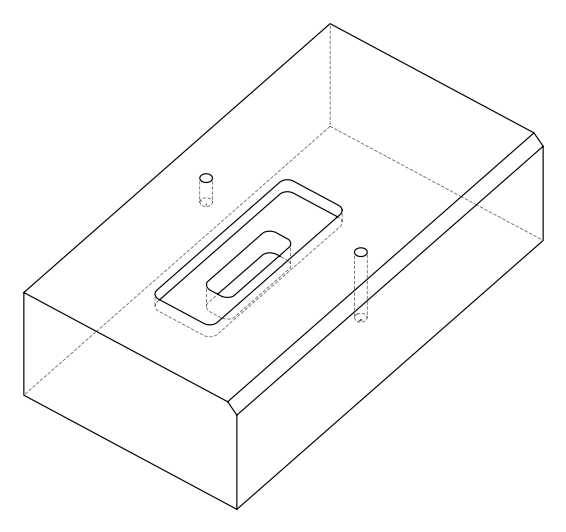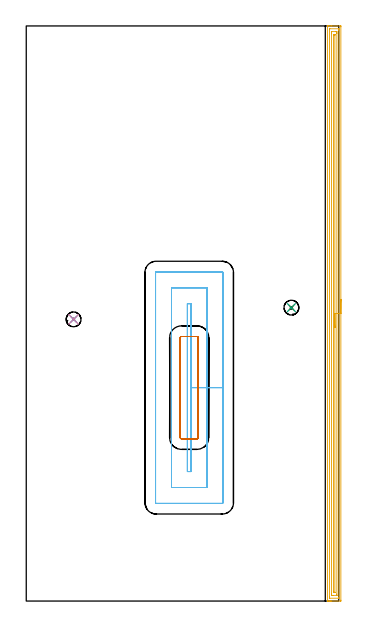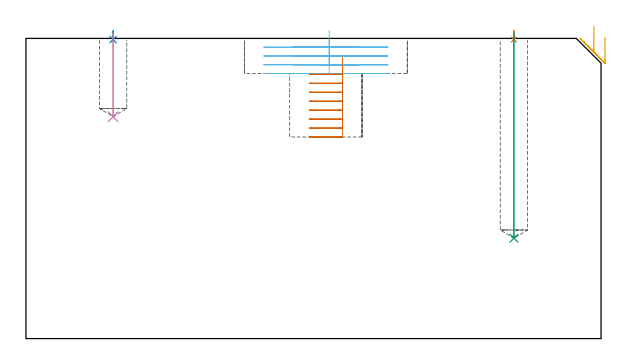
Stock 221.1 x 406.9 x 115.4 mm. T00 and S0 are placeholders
(PLAN: 7 operations, 3 tool changes, 25.8 min)
(1 SPOT_DRILL | STEP1POCKET | NXT0321_9005460120000 | 0.03 min | 1 mm3)
(2 SPOT_DRILL_1 | STEP1POCKET_1 | NXT0321_9005460120000 | 0.03 min | 1 mm3)
(3 DRILL_BLIND_HOLE_INTO_CENTER | STEP1POCKET | UGT0301_500 | 0.32 min | 6437 mm3)
(4 DRILL_BLIND_HOLE_INTO_CENTER_1 | STEP1POCKET_1 | UGT0301_500 | 0.13 min | 2413 mm3)
(5 AREA_MILL | FG_CHAMFER_SURFACE | UGT0205_001 | 13.22 min | 18346 mm3)
(6 MILL_RECTANGULAR_POCKET | POCKET_RECTANGULAR_STRAIGHT | UGT0201_133 | Follow Part, ap 3.75, ae 75% | 8.58 min | 150433 mm3)
(7 MILL_RECTANGULAR_POCKET_1 | POCKET_RECTANGULAR_STRAIGHT_1 | UGT0201_133 | Follow Part, ap 3.75, ae 75% | 3.54 min | 57801 mm3)
(TOOL NXT0321_9005460120000 | NC Spot Drill, 142deg, 12mm, Carbide, Uncoated | D12 PA142 FL30 Z2)
(TOOL UGT0301_500 | Carbide Drill 10.5 mm | D10.5 PA118 FL87 Z2)
(TOOL UGT0205_001 | Chamfer Mill 20 x 3 x 45 deg. | D20 FL50 Z2)
(TOOL UGT0201_133 | Carbide End Mill 15.0 | D15 FL30 Z4)
(OP 1 SPOT_DRILL)
G17 G21 G94 G90
T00 M6
G54
G17 G0 G90 X187.6 Y207.6 S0 M3
G43 Z125.4 H0
G94 G81 G98 Z114.948 F250. R118.4
G80
M5
M2
(OP 2 SPOT_DRILL_1)
G17 G21 G94 G90
T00 M6
G54
G17 G0 G90 X33.5 Y199.3 S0 M3
G43 Z125.4 H0
G94 G81 G98 Z114.948 F250. R118.4
G80
M5
M2
(OP 3 DRILL_BLIND_HOLE_INTO_CENTER)
G17 G21 G94 G90
T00 M6
G54
G17 G0 G90 X187.6 Y207.6 S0 M3
G43 Z125.4 H0
G94 G81 G98 Z38.6 F250. R117.4
G80
M5
M2
(OP 4 DRILL_BLIND_HOLE_INTO_CENTER_1)
G17 G21 G94 G90
T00 M6
G54
G17 G0 G90 X33.5 Y199.3 S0 M3
G43 Z125.4 H0
G94 G81 G98 Z85.3 F250. R117.4
G80
M5
M2
(OP 5 AREA_MILL)
G17 G21 G94 G90
T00 M6
G54
G17 G0 G90 X222.6 Y213.45 S1061 M3
G43 Z125.4 H0
Z115.9
G94 G1 Y213.412 Z115.028 F250.
Y213.298 Z114.164
Y213.109 Z113.312
Y212.847 Z112.48
Y212.513 Z111.674
Y212.11 Z110.9
Y211.642 Z110.164
Y211.11 Z109.472
Y210.521 Z108.829
Y209.878 Z108.24
Y209.186 Z107.708
Y208.45 Z107.24
Y207.676 Z106.837
Y206.87 Z106.503
Y206.038 Z106.241
Y205.187 Z106.052
Y204.322 Z105.938
Y203.45 Z105.9
Y0.62
X222.595 Y0.101 Z105.903
X222.592 Y0.01 Z105.906
X222.496 Y0. Z106.001
X216.099 Z112.396
X215.563 Z112.934
X215.223 Z113.273
X214.687 Z113.809
X214.347 Z114.148
X213.666 Z114.833
X213.389 Z115.111
X213.244 Z115.248
X213.216 Y0.001 Z115.276
X213.103 Y0.01 Z115.388
X213.1 Y0.174 Z115.4
Y406.726
X213.102 Y406.89 Z115.388
X213.242 Y406.897 Z115.25
X213.389 Y406.9 Z115.111
X213.666 Z114.833
X214.347 Z114.148
X215.563 Z112.934
X216.099 Z112.396
X222.229 Z106.269
X222.499 Y406.897 Z105.998
X222.592 Y406.89 Z105.906
X222.599 Y406.795 Z105.899
X222.6 Y406.28 Z105.9
Y203.45
X221.186 Z107.314
X221.185 Y2.578 Z107.315
X221.184 Y2.407 Z107.316
X221.18 Y2.047 Z107.32
X221.179 Y2.011 Z107.321
X221.116 Y2.007 Z107.384
X221.01 Y2.003 Z107.49
X220.876 Y2. Z107.624
X214.746 Y2.001 Z113.754
X214.575 Y2.006 Z113.925
X214.544 Y2.01 Z113.956
X214.521 Y2.016 Z113.979
X214.52 Y2.055 Z113.98
X214.516 Y2.236 Z113.984
X214.515 Y2.407 Z113.985
X214.514 Y3.13 Z113.986
X214.515 Y404.322 Z113.985
X214.516 Y404.493 Z113.984
X214.52 Y404.853 Z113.98
X214.521 Y404.889 Z113.979
X214.584 Y404.893 Z113.916
X214.69 Y404.897 Z113.81
X214.824 Y404.9 Z113.676
X220.954 Y404.899 Z107.546
X221.125 Y404.894 Z107.375
X221.156 Y404.89 Z107.344
X221.179 Y404.884 Z107.321
X221.18 Y404.846 Z107.32
X221.184 Y404.665 Z107.316
X221.185 Y404.493 Z107.315
X221.186 Y403.77 Z107.314
Y203.45
X219.772 Z108.728
X219.771 Y4.915 Z108.729
X219.768 Y4.195 Z108.732
X219.765 Y4.027 Z108.735
X219.763 Y4.01 Z108.737
X219.744 Y4.007 Z108.756
X219.697 Y4.003 Z108.803
X219.601 Y4.001 Z108.899
X216.974 Y4. Z111.526
X216.286 Y4.004 Z112.214
X216.099 Y4.01 Z112.401
X215.935 Y4.03 Z112.565
X215.932 Y4.195 Z112.568
X215.93 Y4.367 Z112.57
X215.929 Y5.088 Z112.571
X215.928 Y5.262 Z112.572
X215.929 Y401.985 Z112.571
X215.932 Y402.706 Z112.568
X215.935 Y402.873 Z112.565
X215.938 Y402.89 Z112.562
X215.956 Y402.893 Z112.544
X216.003 Y402.897 Z112.497
X216.099 Y402.899 Z112.401
X218.726 Y402.9 Z109.774
X219.414 Y402.896 Z109.086
X219.601 Y402.89 Z108.899
X219.765 Y402.87 Z108.735
X219.768 Y402.706 Z108.732
X219.77 Y402.533 Z108.73
X219.771 Y401.812 Z108.729
X219.772 Y401.638 Z108.728
Y203.45
X218.357 Z110.143
Y6.358
X218.355 Y6.185 Z110.145
X218.352 Y6.048 Z110.148
X218.35 Y6.012 Z110.15
X218.331 Y6.009 Z110.169
X218.279 Y6.006 Z110.221
X217.85 Y6. Z110.65
X217.832 Z110.668
X217.424 Y6.004 Z111.076
X217.374 Y6.007 Z111.126
X217.353 Y6.01 Z111.147
X217.349 Y6.022 Z111.151
X217.345 Y6.083 Z111.155
X217.344 Y6.143 Z111.156
X217.343 Y6.499 Z111.157
Y6.875
Y400.542
X217.345 Y400.715 Z111.155
X217.348 Y400.852 Z111.152
X217.35 Y400.888 Z111.15
X217.369 Y400.891 Z111.131
X217.421 Y400.894 Z111.079
X217.85 Y400.9 Z110.65
X217.868 Z110.632
X218.276 Y400.896 Z110.224
X218.326 Y400.893 Z110.174
X218.347 Y400.89 Z110.153
X218.351 Y400.878 Z110.149
X218.355 Y400.817 Z110.145
X218.356 Y400.757 Z110.144
X218.357 Y400.401 Z110.143
Y400.025
Y203.45
Y202.578 Z110.181
Y201.714 Z110.295
Y200.862 Z110.483
Y200.03 Z110.746
Y199.224 Z111.08
Y198.45 Z111.482
Y197.714 Z111.951
Y197.022 Z112.482
Y196.379 Z113.072
Y195.79 Z113.715
Y195.259 Z114.407
Y194.79 Z115.143
Y194.387 Z115.916
Y194.053 Z116.722
Y193.791 Z117.554
Y193.602 Z118.406
Y193.488 Z119.271
Y193.45 Z120.143
G0 Z125.4
M5
M2
(OP 6 MILL_RECTANGULAR_POCKET)
G17 G21 G94 G90
T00 M6
G54
G17 G0 G90 X116.6 Y127.208 S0 M3
G43 Z125.4 H0
Z118.4
G94 G1 Y151. Z112.025 F250.
Y210.4 F500.
X114.
Y91.6
X116.6
Y151.
X127.85
Y221.65
X102.75
Y80.35
X127.85
Y151.
X139.1
Y232.5
G3 X138.7 Y232.9 R0.4
G1 X91.9
G3 X91.5 Y232.5 R0.4
G1 Y69.5
G3 X91.9 Y69.1 R0.4
G1 X138.7
G3 X139.1 Y69.5 R0.4
G1 Y151.
Y152.
G0 X116.6 Y127.208 Z115.025
G1 Y151. Z108.65 F250.
Y210.4 F500.
X114.
Y91.6
X116.6
Y151.
X127.85
Y221.65
X102.75
Y80.35
X127.85
Y151.
X139.1
Y232.5
G3 X138.7 Y232.9 R0.4
G1 X91.9
G3 X91.5 Y232.5 R0.4
G1 Y69.5
G3 X91.9 Y69.1 R0.4
G1 X138.7
G3 X139.1 Y69.5 R0.4
G1 Y151.
Y152.
G0 X116.6 Y127.208 Z111.65
G1 Y151. Z105.275 F250.
Y210.4 F500.
X114.
Y91.6
X116.6
Y151.
X127.85
Y221.65
X102.75
Y80.35
X127.85
Y151.
X139.1
Y232.5
G3 X138.7 Y232.9 R0.4
G1 X91.9
G3 X91.5 Y232.5 R0.4
G1 Y69.5
G3 X91.9 Y69.1 R0.4
G1 X138.7
G3 X139.1 Y69.5 R0.4
G1 Y151.
Y152.
G0 X116.6 Y127.208 Z108.275
G1 Y151. Z101.9 F250.
Y210.4 F500.
X114.
Y91.6
X116.6
Y151.
X127.85
Y221.65
X102.75
Y80.35
X127.85
Y151.
X139.1
Y232.5
G3 X138.7 Y232.9 R0.4
G1 X91.9
G3 X91.5 Y232.5 R0.4
G1 Y69.5
G3 X91.9 Y69.1 R0.4
G1 X138.7
G3 X139.1 Y69.5 R0.4
G1 Y151.
Y152.
G0 Z125.4
M5
M2
(OP 7 MILL_RECTANGULAR_POCKET_1)
G17 G21 G94 G90
T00 M6
G54
G17 G0 G90 X121.7 Y126.945 S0 M3
G43 Z125.4 H0
Z108.064
G94 G1 Y151. Z101.618 F250.
Y186.2 F500.
G3 X120.7 Y187.2 R1.
G1 X109.9
G3 X108.9 Y186.2 R1.
G1 Y115.8
G3 X109.9 Y114.8 R1.
G1 X120.7
G3 X121.7 Y115.8 R1.
G1 Y151.
Y152.
G0 Y126.945 Z104.618
G1 Y151. Z98.173 F250.
Y186.2 F500.
G3 X120.7 Y187.2 R1.
G1 X109.9
G3 X108.9 Y186.2 R1.
G1 Y115.8
G3 X109.9 Y114.8 R1.
G1 X120.7
G3 X121.7 Y115.8 R1.
G1 Y151.
Y152.
G0 Y126.945 Z101.173
G1 Y151. Z94.727 F250.
Y186.2 F500.
G3 X120.7 Y187.2 R1.
G1 X109.9
G3 X108.9 Y186.2 R1.
G1 Y115.8
G3 X109.9 Y114.8 R1.
G1 X120.7
G3 X121.7 Y115.8 R1.
G1 Y151.
Y152.
G0 Y126.945 Z97.727
G1 Y151. Z91.282 F250.
Y186.2 F500.
G3 X120.7 Y187.2 R1.
G1 X109.9
G3 X108.9 Y186.2 R1.
G1 Y115.8
G3 X109.9 Y114.8 R1.
G1 X120.7
G3 X121.7 Y115.8 R1.
G1 Y151.
Y152.
G0 Y126.945 Z94.282
G1 Y151. Z87.836 F250.
Y186.2 F500.
G3 X120.7 Y187.2 R1.
G1 X109.9
G3 X108.9 Y186.2 R1.
G1 Y115.8
G3 X109.9 Y114.8 R1.
G1 X120.7
G3 X121.7 Y115.8 R1.
G1 Y151.
Y152.
G0 Y126.945 Z90.836
G1 Y151. Z84.391 F250.
Y186.2 F500.
G3 X120.7 Y187.2 R1.
G1 X109.9
G3 X108.9 Y186.2 R1.
G1 Y115.8
G3 X109.9 Y114.8 R1.
G1 X120.7
G3 X121.7 Y115.8 R1.
G1 Y151.
Y152.
G0 Y126.945 Z87.391
G1 Y151. Z80.945 F250.
Y186.2 F500.
G3 X120.7 Y187.2 R1.
G1 X109.9
G3 X108.9 Y186.2 R1.
G1 Y115.8
G3 X109.9 Y114.8 R1.
G1 X120.7
G3 X121.7 Y115.8 R1.
G1 Y151.
Y152.
G0 Y126.945 Z83.945
G1 Y151. Z77.5 F250.
Y186.2 F500.
G3 X120.7 Y187.2 R1.
G1 X109.9
G3 X108.9 Y186.2 R1.
G1 Y115.8
G3 X109.9 Y114.8 R1.
G1 X120.7
G3 X121.7 Y115.8 R1.
G1 Y151.
Y152.
G0 Z125.4
M5
M2
